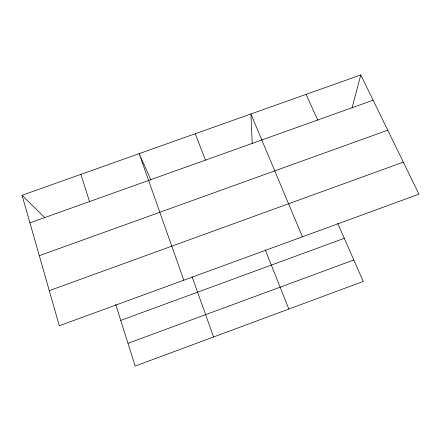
<?xml version="1.0" encoding="UTF-8"?>
<svg xmlns="http://www.w3.org/2000/svg" width="441" height="441" viewBox="0 0 441 441"><rect width="100%" height="100%" fill="white"/><g stroke="black" fill="none" stroke-linecap="round" stroke-linejoin="round"><path stroke-width="0.66" d="M352.023 107.984L360.799 74.931L22.05 195.264L59.287 325.761L418.95 194.161L360.799 74.931M127.978 343.324L353.803 259.975M120.746 320.398L344.283 238.316M49.271 290.652L403.322 162.123M39.293 255.686L387.749 130.189M29.927 222.865L373.114 100.19M22.05 195.264L44.618 217.529M306.082 94.368L317.702 119.996M150.888 179.845L139.169 153.661L183.77 280.211M337.701 223.35L363.246 281.441L135.155 366.069L115.691 304.384M302.41 236.806L250.912 113.965L252.219 143.518M265.273 249.849L288.844 309.047M195.275 133.733L205.451 160.122M192.044 276.639L213.587 336.968M80.863 174.371L89.529 201.559"/></g></svg>
